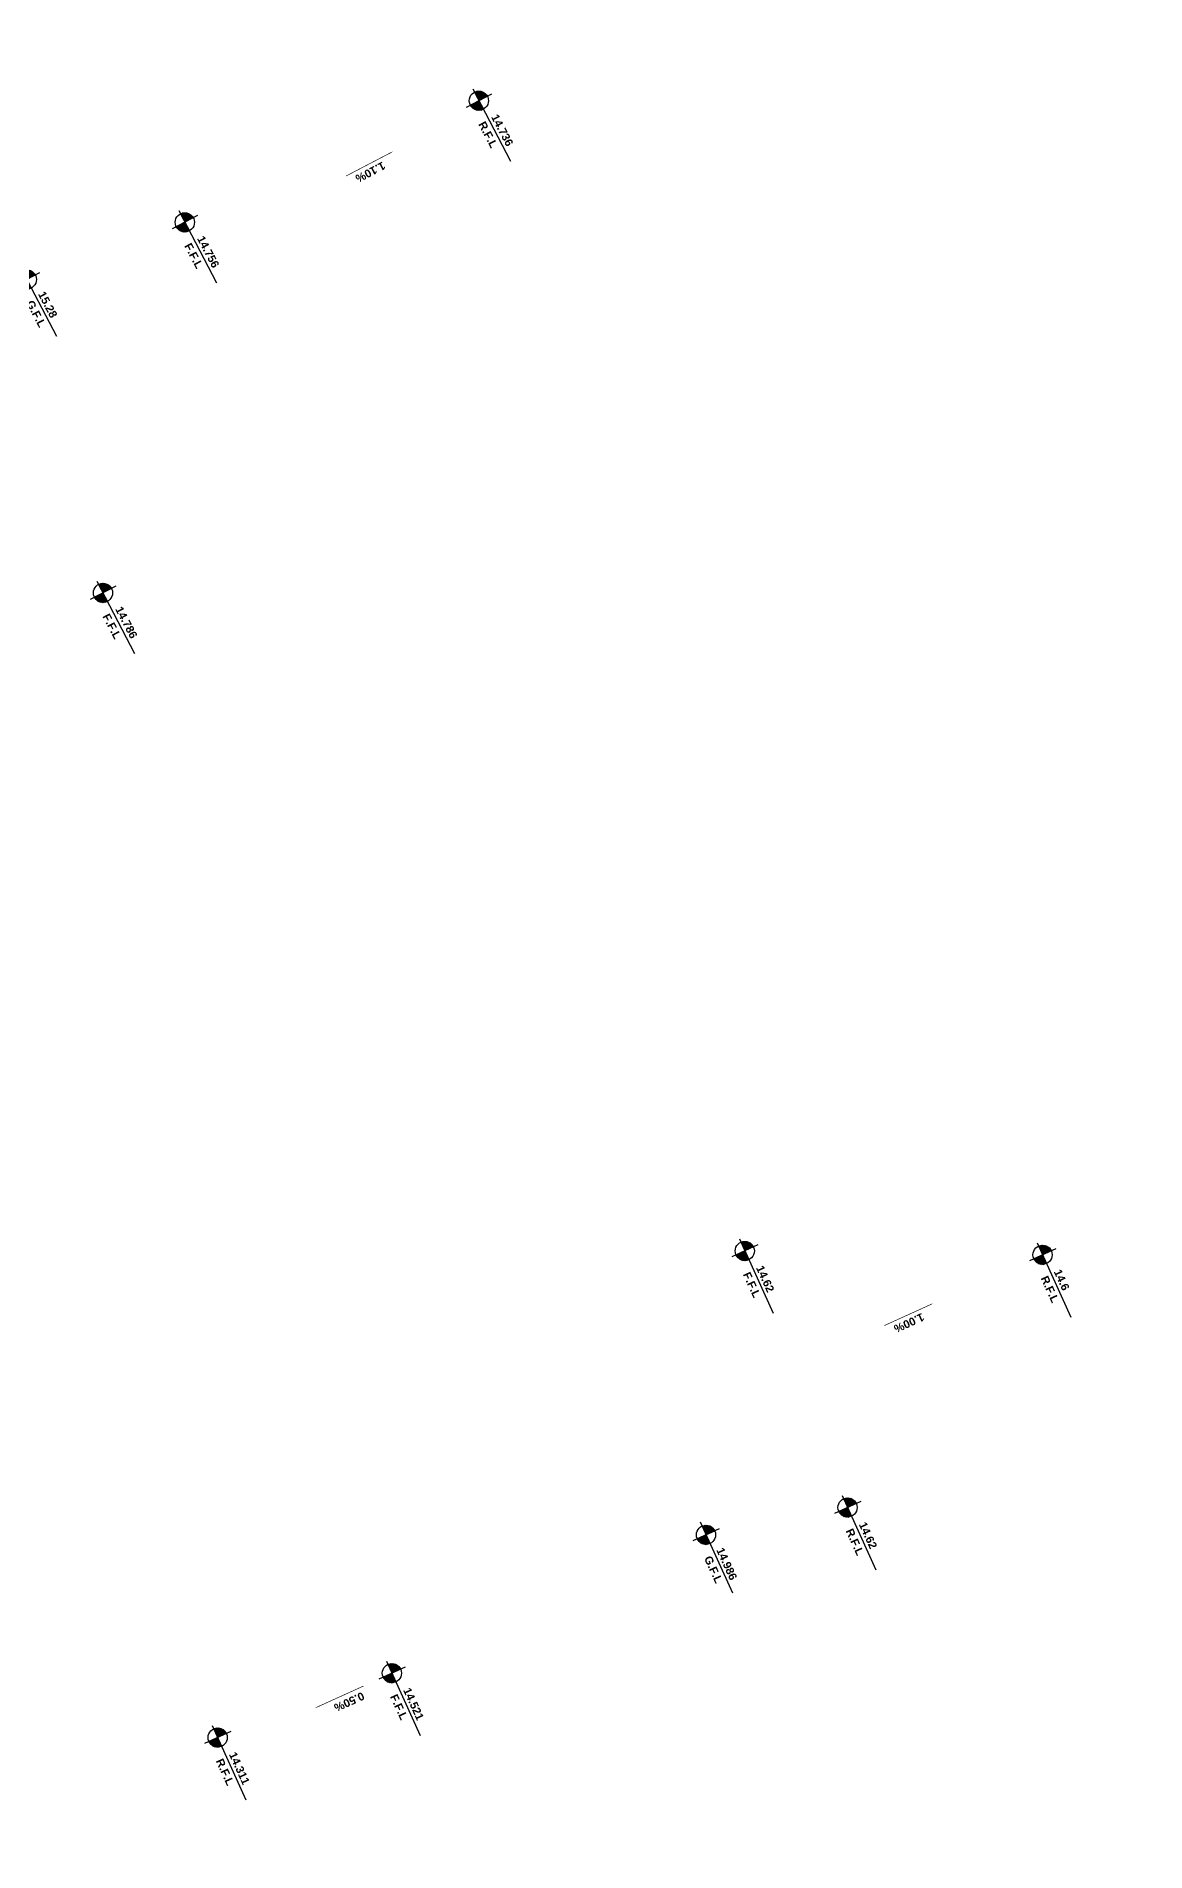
# Model space of a CAD drawing. Extents: x 406735 to 407516, y 2905844 to 2906372.
# Drawn here: x 407234.5 to 407269.1, y 2906097.5 to 2906154.3 of the extents above; entities that cross this region are included whole.
import ezdxf
from ezdxf.enums import TextEntityAlignment as Align

# ---------------------------------------------------------------- set-up
doc = ezdxf.new("R2010")
doc.units = 0
doc.layers.add('L-ANNO-TEXT', color=50, linetype='Continuous')
doc.styles.add('DIM-2_$0$DIM&GRADING 44$0$EN-SB', font='swissb.ttf')
pattern_1 = [(270, (1.583526, 29.824349), (0.01875, -2e-18), [])]
pattern_2 = [(270, (0.700978, 19.924384), (0.01875, -2e-18), [])]
pattern_3 = [(270, (-9e-11, 5.891205), (0.01875, -2e-18), [])]
pattern_4 = [(270, (-1e-10, 0.114149), (0.01875, -2e-18), [])]
pattern_5 = [(270, (0, 14.721613), (0.01875, -2e-18), [])]
pattern_6 = [(270, (9.780362, 12.299384), (0.01875, -2e-18), [])]
pattern_7 = [(270, (-3.513104, 30.464548), (0.01875, -2e-18), [])]
pattern_8 = [(270, (-7.463104, 22.042889), (0.01875, -2e-18), [])]
pattern_9 = [(270, (-2e-10, 6.556696), (0.01875, -2e-18), [])]
pattern_10 = [(270, (-0.415664, 0.77139), (0.01875, -2e-18), [])]
pattern_11 = [(270, (0.11373, 17.277244), (0.01875, -2e-18), [])]
pattern_12 = [(270, (1.161896, 21.658247), (0.01875, -2e-18), [])]

# ---------------------------------------------------------------- blocks, each defined once
blk = doc.blocks.new('*U15')
h = blk.add_hatch()
h.set_pattern_fill('ANSI31', color=256, scale=0.15, angle=225, style=0)
h.set_pattern_definition(pattern_1)
edge = h.paths.add_edge_path()
edge.add_line((1.284, 29.824), (1.584, 29.824))
edge.add_line((1.584, 29.824), (1.584, 30.124))
edge.add_ellipse((1.584, 29.824), major_axis=(-0.212, -0.212), ratio=1, start_angle=225, end_angle=315)
h = blk.add_hatch()
h.set_pattern_fill('ANSI31', color=256, scale=0.15, angle=225, style=0)
h.set_pattern_definition(pattern_1)
edge = h.paths.add_edge_path()
edge.add_ellipse((1.584, 29.824), major_axis=(-0.212, -0.212), ratio=1, start_angle=45, end_angle=135)
edge.add_line((1.884, 29.824), (1.584, 29.824))
edge.add_line((1.584, 29.824), (1.584, 29.524))
h = blk.add_hatch()
h.set_pattern_fill('ANSI31', color=256, scale=0.15, angle=225, style=0)
h.set_pattern_definition(pattern_2)
edge = h.paths.add_edge_path()
edge.add_line((0.401, 19.924), (0.701, 19.924))
edge.add_line((0.701, 19.924), (0.701, 20.224))
edge.add_ellipse((0.701, 19.924), major_axis=(-0.212, -0.212), ratio=1, start_angle=225, end_angle=315)
h = blk.add_hatch()
h.set_pattern_fill('ANSI31', color=256, scale=0.15, angle=225, style=0)
h.set_pattern_definition(pattern_2)
edge = h.paths.add_edge_path()
edge.add_ellipse((0.701, 19.924), major_axis=(-0.212, -0.212), ratio=1, start_angle=45, end_angle=135)
edge.add_line((1.001, 19.924), (0.701, 19.924))
edge.add_line((0.701, 19.924), (0.701, 19.624))
h = blk.add_hatch()
h.set_pattern_fill('ANSI31', color=256, scale=0.15, angle=225, style=0)
h.set_pattern_definition(pattern_5)
edge = h.paths.add_edge_path()
edge.add_line((-0.3, 14.722), (0, 14.722))
edge.add_line((0, 14.722), (0, 15.022))
edge.add_ellipse((0, 14.722), major_axis=(-0.212, -0.212), ratio=1, start_angle=225, end_angle=315)
h = blk.add_hatch()
h.set_pattern_fill('ANSI31', color=256, scale=0.15, angle=225, style=0)
h.set_pattern_definition(pattern_5)
edge = h.paths.add_edge_path()
edge.add_ellipse((0, 14.722), major_axis=(-0.212, -0.212), ratio=1, start_angle=45, end_angle=135)
edge.add_line((0.3, 14.722), (0, 14.722))
edge.add_line((0, 14.722), (0, 14.422))
h = blk.add_hatch()
h.set_pattern_fill('ANSI31', color=256, scale=0.15, angle=225, style=0)
h.set_pattern_definition(pattern_6)
edge = h.paths.add_edge_path()
edge.add_line((9.48, 12.299), (9.78, 12.299))
edge.add_line((9.78, 12.299), (9.78, 12.599))
edge.add_ellipse((9.78, 12.299), major_axis=(-0.212, -0.212), ratio=1, start_angle=225, end_angle=315)
h = blk.add_hatch()
h.set_pattern_fill('ANSI31', color=256, scale=0.15, angle=225, style=0)
h.set_pattern_definition(pattern_6)
edge = h.paths.add_edge_path()
edge.add_ellipse((9.78, 12.299), major_axis=(-0.212, -0.212), ratio=1, start_angle=45, end_angle=135)
edge.add_line((10.08, 12.299), (9.78, 12.299))
edge.add_line((9.78, 12.299), (9.78, 11.999))
h = blk.add_hatch()
h.set_pattern_fill('ANSI31', color=256, scale=0.15, angle=225, style=0)
h.set_pattern_definition(pattern_3)
edge = h.paths.add_edge_path()
edge.add_line((-0.3, 5.891), (0, 5.891))
edge.add_line((0, 5.891), (0, 6.191))
edge.add_ellipse((0, 5.891), major_axis=(-0.212, -0.212), ratio=1, start_angle=225, end_angle=315)
h = blk.add_hatch()
h.set_pattern_fill('ANSI31', color=256, scale=0.15, angle=225, style=0)
h.set_pattern_definition(pattern_3)
edge = h.paths.add_edge_path()
edge.add_ellipse((0, 5.891), major_axis=(-0.212, -0.212), ratio=1, start_angle=45, end_angle=135)
edge.add_line((0.3, 5.891), (0, 5.891))
edge.add_line((0, 5.891), (0, 5.591))
h = blk.add_hatch()
h.set_pattern_fill('ANSI31', color=256, scale=0.15, angle=225, style=0)
h.set_pattern_definition(pattern_4)
edge = h.paths.add_edge_path()
edge.add_line((-0.3, 0.114), (0, 0.114))
edge.add_line((0, 0.114), (0, 0.414))
edge.add_ellipse((0, 0.114), major_axis=(-0.212, -0.212), ratio=1, start_angle=225, end_angle=315)
h = blk.add_hatch()
h.set_pattern_fill('ANSI31', color=256, scale=0.15, angle=225, style=0)
h.set_pattern_definition(pattern_4)
edge = h.paths.add_edge_path()
edge.add_ellipse((0, 0.114), major_axis=(-0.212, -0.212), ratio=1, start_angle=45, end_angle=135)
edge.add_line((0.3, 0.114), (0, 0.114))
edge.add_line((0, 0.114), (0, -0.186))
for p, q in [((1.584, 30.274, 0), (1.584, 29.374, 0)), ((1.171, 29.824, 0), (3.719, 29.824, 0)), ((0.288, 19.924, 0), (2.836, 19.924, 0)), ((0.701, 20.374, 0), (0.701, 19.474, 0)), ((0, 15.172, 0), (0, 14.272, 0)), ((-0.45, 14.722, 0), (1.995, 14.722, 0)), ((9.78, 12.749, 0), (9.78, 11.849, 0)), ((9.368, 12.299, 0), (11.915, 12.299, 0)), ((0, 6.341, 0), (0, 5.441, 0)), ((-0.413, 5.891, 0), (2.135, 5.891, 0)), ((-0.413, 0.114, 0), (2.135, 0.114, 0)), ((0, 0.564, 0), (0, -0.336, 0))]:
    blk.add_line(p, q)
at = {"elevation": 0}
for points in [[(1.75, 25.054, 0.02, 0.02, 0), (1.75, 26.341, 0.1, 0, 0), (1.75, 26.725, 0, 0, 0)], [(0, 4.914, 0.02, 0.02, 0), (0, 3.626, 0.1, 0, 0), (0, 3.242, 0, 0, 0)]]:
    blk.add_lwpolyline(points, format="xyseb", dxfattribs=at)
for centre in [(1.584, 29.824, 0), (0.701, 19.924, 0), (0, 14.722, 0), (9.78, 12.299, 0), (0, 5.891, 0), (0, 0.114, 0)]:
    blk.add_circle(centre, 0.3)
at = {"layer": 'L-ANNO-TEXT', "char_height": 0.25, "attachment_point": 1, "style": 'DIM-2_$0$DIM&GRADING 44$0$EN-SB'}
for s, insert in [('R.F.L', (2.222, 29.713)), ('F.F.L', (1.34, 19.813)), ('G.F.L', (0.639, 14.611)), ('F.F.L', (10.419, 12.188)), ('F.F.L', (0.639, 5.78)), ('R.F.L', (0.639, 0.003))]:
    blk.add_mtext_dynamic_manual_height_columns(s, width=0.67373, gutter_width=12.5, heights=[0], dxfattribs=dict(at, insert=insert))
at = {"layer": 'L-ANNO-TEXT', "style": 'DIM-2_$0$DIM&GRADING 44$0$EN-SB'}
for tag, p in [('L7', (2.206, 29.921, 0)), ('L6', (1.323, 20.021, 0)), ('SIDE-L', (10.403, 12.396, 0)), ('L2', (0.622, 5.988, 0)), ('L1', (0.622, 0.211, 0))]:
    blk.add_attdef(tag, p, '', height=0.25, rotation=360, dxfattribs=at)
for tag, p in [('L5', (1.869, 25.294, 0)), ('L3', (0.142, 3.808, 0))]:
    blk.add_attdef(tag, text='', height=0.25, rotation=270, dxfattribs=at).set_placement(p, align=Align.RIGHT)
at = {"layer": 'L-ANNO-TEXT', "style": 'DIM-2_$0$DIM&GRADING 44$0$EN-SB', "flags": 8}
blk.add_attdef('L4', (0.561, 14.814, 0), '', height=0.25, rotation=0, dxfattribs=at)
blk = doc.blocks.new('*U14')
h = blk.add_hatch()
h.set_pattern_fill('ANSI31', color=256, scale=0.15, angle=225, style=0)
h.set_pattern_definition(pattern_7)
edge = h.paths.add_edge_path()
edge.add_line((-3.813, 30.465), (-3.513, 30.465))
edge.add_line((-3.513, 30.465), (-3.513, 30.765))
edge.add_ellipse((-3.513, 30.465), major_axis=(-0.212, -0.212), ratio=1, start_angle=225, end_angle=315)
h = blk.add_hatch()
h.set_pattern_fill('ANSI31', color=256, scale=0.15, angle=225, style=0)
h.set_pattern_definition(pattern_7)
edge = h.paths.add_edge_path()
edge.add_ellipse((-3.513, 30.465), major_axis=(-0.212, -0.212), ratio=1, start_angle=45, end_angle=135)
edge.add_line((-3.213, 30.465), (-3.513, 30.465))
edge.add_line((-3.513, 30.465), (-3.513, 30.165))
h = blk.add_hatch()
h.set_pattern_fill('ANSI31', color=256, scale=0.15, angle=225, style=0)
h.set_pattern_definition(pattern_8)
edge = h.paths.add_edge_path()
edge.add_line((-7.763, 22.043), (-7.463, 22.043))
edge.add_line((-7.463, 22.043), (-7.463, 22.343))
edge.add_ellipse((-7.463, 22.043), major_axis=(-0.212, -0.212), ratio=1, start_angle=225, end_angle=315)
h = blk.add_hatch()
h.set_pattern_fill('ANSI31', color=256, scale=0.15, angle=225, style=0)
h.set_pattern_definition(pattern_8)
edge = h.paths.add_edge_path()
edge.add_ellipse((-7.463, 22.043), major_axis=(-0.212, -0.212), ratio=1, start_angle=45, end_angle=135)
edge.add_line((-7.163, 22.043), (-7.463, 22.043))
edge.add_line((-7.463, 22.043), (-7.463, 21.743))
h = blk.add_hatch()
h.set_pattern_fill('ANSI31', color=256, scale=0.15, angle=225, style=0)
h.set_pattern_definition(pattern_12)
edge = h.paths.add_edge_path()
edge.add_line((0.862, 21.658), (1.162, 21.658))
edge.add_line((1.162, 21.658), (1.162, 21.958))
edge.add_ellipse((1.162, 21.658), major_axis=(-0.212, -0.212), ratio=1, start_angle=225, end_angle=315)
h = blk.add_hatch()
h.set_pattern_fill('ANSI31', color=256, scale=0.15, angle=225, style=0)
h.set_pattern_definition(pattern_12)
edge = h.paths.add_edge_path()
edge.add_ellipse((1.162, 21.658), major_axis=(-0.212, -0.212), ratio=1, start_angle=45, end_angle=135)
edge.add_line((1.462, 21.658), (1.162, 21.658))
edge.add_line((1.162, 21.658), (1.162, 21.358))
h = blk.add_hatch()
h.set_pattern_fill('ANSI31', color=256, scale=0.15, angle=225, style=0)
h.set_pattern_definition(pattern_11)
edge = h.paths.add_edge_path()
edge.add_line((-0.186, 17.277), (0.114, 17.277))
edge.add_line((0.114, 17.277), (0.114, 17.577))
edge.add_ellipse((0.114, 17.277), major_axis=(-0.212, -0.212), ratio=1, start_angle=225, end_angle=315)
h = blk.add_hatch()
h.set_pattern_fill('ANSI31', color=256, scale=0.15, angle=225, style=0)
h.set_pattern_definition(pattern_11)
edge = h.paths.add_edge_path()
edge.add_ellipse((0.114, 17.277), major_axis=(-0.212, -0.212), ratio=1, start_angle=45, end_angle=135)
edge.add_line((0.414, 17.277), (0.114, 17.277))
edge.add_line((0.114, 17.277), (0.114, 16.977))
h = blk.add_hatch()
h.set_pattern_fill('ANSI31', color=256, scale=0.15, angle=225, style=0)
h.set_pattern_definition(pattern_9)
edge = h.paths.add_edge_path()
edge.add_line((-0.3, 6.557), (0, 6.557))
edge.add_line((0, 6.557), (0, 6.857))
edge.add_ellipse((0, 6.557), major_axis=(-0.212, -0.212), ratio=1, start_angle=225, end_angle=315)
h = blk.add_hatch()
h.set_pattern_fill('ANSI31', color=256, scale=0.15, angle=225, style=0)
h.set_pattern_definition(pattern_9)
edge = h.paths.add_edge_path()
edge.add_ellipse((0, 6.557), major_axis=(-0.212, -0.212), ratio=1, start_angle=45, end_angle=135)
edge.add_line((0.3, 6.557), (0, 6.557))
edge.add_line((0, 6.557), (0, 6.257))
h = blk.add_hatch()
h.set_pattern_fill('ANSI31', color=256, scale=0.15, angle=225, style=0)
h.set_pattern_definition(pattern_10)
edge = h.paths.add_edge_path()
edge.add_line((-0.716, 0.771), (-0.416, 0.771))
edge.add_line((-0.416, 0.771), (-0.416, 1.071))
edge.add_ellipse((-0.416, 0.771), major_axis=(-0.212, -0.212), ratio=1, start_angle=225, end_angle=315)
h = blk.add_hatch()
h.set_pattern_fill('ANSI31', color=256, scale=0.15, angle=225, style=0)
h.set_pattern_definition(pattern_10)
edge = h.paths.add_edge_path()
edge.add_ellipse((-0.416, 0.771), major_axis=(-0.212, -0.212), ratio=1, start_angle=45, end_angle=135)
edge.add_line((-0.116, 0.771), (-0.416, 0.771))
edge.add_line((-0.416, 0.771), (-0.416, 0.471))
for p, q in [((-3.513, 30.915, 0), (-3.513, 30.015, 0)), ((-3.926, 30.465, 0), (-1.378, 30.465, 0)), ((-7.463, 22.493, 0), (-7.463, 21.593, 0)), ((-7.876, 22.043, 0), (-5.328, 22.043, 0)), ((0.749, 21.658, 0), (3.297, 21.658, 0)), ((1.162, 22.108, 0), (1.162, 21.208, 0)), ((0.114, 17.727, 0), (0.114, 16.827, 0)), ((-0.336, 17.277, 0), (2.108, 17.277, 0)), ((0, 7.007, 0), (0, 6.107, 0)), ((-0.413, 6.557, 0), (2.135, 6.557, 0)), ((-0.416, 1.221, 0), (-0.416, 0.321, 0)), ((-0.828, 0.771, 0), (1.719, 0.771, 0))]:
    blk.add_line(p, q)
at = {"elevation": 0}
for points in [[(-3.54, 25.054, 0.02, 0.02, 0), (-3.54, 26.341, 0.1, 0, 0), (-3.54, 26.725, 0, 0, 0)], [(0, 5.583, 0.02, 0.02, 0), (0, 4.296, 0.1, 0, 0), (0, 3.912, 0, 0, 0)]]:
    blk.add_lwpolyline(points, format="xyseb", dxfattribs=at)
for centre in [(-3.513, 30.465, 0), (-7.463, 22.043, 0), (1.162, 21.658, 0), (0.114, 17.277, 0), (0, 6.557, 0), (-0.416, 0.771, 0)]:
    blk.add_circle(centre, 0.3)
at = {"layer": 'L-ANNO-TEXT', "char_height": 0.25, "attachment_point": 1, "style": 'DIM-2_$0$DIM&GRADING 44$0$EN-SB'}
for s, insert in [('R.F.L', (-2.874, 30.354)), ('F.F.L', (-6.824, 21.932)), ('R.F.L', (1.801, 21.547)), ('G.F.L', (0.752, 17.166)), ('F.F.L', (0.639, 6.446)), ('R.F.L', (0.223, 0.66))]:
    blk.add_mtext_dynamic_manual_height_columns(s, width=0.67373, gutter_width=12.5, heights=[0], dxfattribs=dict(at, insert=insert))
at = {"layer": 'L-ANNO-TEXT', "style": 'DIM-2_$0$DIM&GRADING 44$0$EN-SB'}
for tag, p in [('L7', (-2.891, 30.562, 0)), ('L6', (-6.841, 22.14, 0)), ('DUP_B_D', (1.784, 21.755, 0)), ('L2', (0.622, 6.654, 0)), ('L1', (0.207, 0.868, 0))]:
    blk.add_attdef(tag, p, '', height=0.25, rotation=360, dxfattribs=at)
for tag, p in [('L5', (-3.42, 25.294, 0)), ('L3', (0.142, 4.478, 0))]:
    blk.add_attdef(tag, text='', height=0.25, rotation=270, dxfattribs=at).set_placement(p, align=Align.RIGHT)
at = {"layer": 'L-ANNO-TEXT', "style": 'DIM-2_$0$DIM&GRADING 44$0$EN-SB', "flags": 8}
blk.add_attdef('L4', (0.675, 17.37, 0), '', height=0.25, rotation=0, dxfattribs=at)

msp = doc.modelspace()

# ---------------------------------------------------------------- block references
ref = msp.add_blockref('*U15', (407221.147, 2906139.853), dxfattribs=dict(rotation=297.5727644849844))
ref.add_attrib('SIDE-L', '14.786', (407236.95, 2906136.369, 0), dxfattribs={"layer": 'L-ANNO-TEXT', "height": 0.25, "rotation": 297.5728, "style": 'DIM-2_$0$DIM&GRADING 44$0$EN-SB'})
ref.add_attrib('L5', '1.10%', dxfattribs={"layer": 'L-ANNO-TEXT', "height": 0.25, "rotation": 207.5728, "style": 'DIM-2_$0$DIM&GRADING 44$0$EN-SB', "flags": 8}).set_placement((407244.433, 2906149.903, 0), align=Align.RIGHT)
ref.add_attrib('L1', '14.606', (407221.622, 2906139.399, 0), dxfattribs={"layer": 'L-ANNO-TEXT', "height": 0.25, "rotation": 297.5728, "style": 'DIM-2_$0$DIM&GRADING 44$0$EN-SB'})
ref.add_attrib('L2', '14.816', (407226.743, 2906142.073, 0), dxfattribs={"layer": 'L-ANNO-TEXT', "height": 0.25, "rotation": 297.5728, "style": 'DIM-2_$0$DIM&GRADING 44$0$EN-SB'})
ref.add_attrib('L4', '15.28', (407234.538, 2906146.213, 0), dxfattribs={"layer": 'L-ANNO-TEXT', "height": 0.25, "rotation": 297.5728, "style": 'DIM-2_$0$DIM&GRADING 44$0$EN-SB'})
ref.add_attrib('L3', '0.50%', dxfattribs={"layer": 'L-ANNO-TEXT', "height": 0.25, "rotation": 207.5728, "style": 'DIM-2_$0$DIM&GRADING 44$0$EN-SB'}).set_placement((407224.588, 2906141.489, 0), align=Align.RIGHT)
ref.add_attrib('L6', '14.756', (407239.507, 2906147.947, 0), dxfattribs={"layer": 'L-ANNO-TEXT', "height": 0.25, "rotation": 297.5728, "style": 'DIM-2_$0$DIM&GRADING 44$0$EN-SB'})
ref.add_attrib('L7', '14.736', (407248.691, 2906151.747, 0), dxfattribs={"layer": 'L-ANNO-TEXT', "height": 0.25, "rotation": 297.5728, "style": 'DIM-2_$0$DIM&GRADING 44$0$EN-SB'})
ref = msp.add_blockref('*U14', (407239.629, 2906100.419), dxfattribs=dict(rotation=294.3872566125265))
ref.add_attrib('L5', '1.00%', dxfattribs={"layer": 'L-ANNO-TEXT', "height": 0.25, "rotation": 204.3873, "style": 'DIM-2_$0$DIM&GRADING 44$0$EN-SB', "flags": 8}).set_placement((407261.254, 2906113.978, 0), align=Align.RIGHT)
ref.add_attrib('L1', '14.311', (407240.505, 2906100.59, 0), dxfattribs={"layer": 'L-ANNO-TEXT', "height": 0.25, "rotation": 294.3873, "style": 'DIM-2_$0$DIM&GRADING 44$0$EN-SB'})
ref.add_attrib('L2', '14.521', (407245.946, 2906102.6, 0), dxfattribs={"layer": 'L-ANNO-TEXT', "height": 0.25, "rotation": 294.3873, "style": 'DIM-2_$0$DIM&GRADING 44$0$EN-SB'})
ref.add_attrib('L4', '14.986', (407255.727, 2906106.977, 0), dxfattribs={"layer": 'L-ANNO-TEXT', "height": 0.25, "rotation": 294.3873, "style": 'DIM-2_$0$DIM&GRADING 44$0$EN-SB'})
ref.add_attrib('L3', '0.50%', dxfattribs={"layer": 'L-ANNO-TEXT', "height": 0.25, "rotation": 204.3873, "style": 'DIM-2_$0$DIM&GRADING 44$0$EN-SB'}).set_placement((407243.766, 2906102.139, 0), align=Align.RIGHT)
ref.add_attrib('L6', '14.62', (407256.969, 2906115.791, 0), dxfattribs={"layer": 'L-ANNO-TEXT', "height": 0.25, "rotation": 294.3873, "style": 'DIM-2_$0$DIM&GRADING 44$0$EN-SB'})
ref.add_attrib('L7', '14.6', (407266.27, 2906115.671, 0), dxfattribs={"layer": 'L-ANNO-TEXT', "height": 0.25, "rotation": 294.3873, "style": 'DIM-2_$0$DIM&GRADING 44$0$EN-SB'})
ref.add_attrib('DUP_B_D', '14.62', (407260.18, 2906107.777, 0), dxfattribs={"layer": 'L-ANNO-TEXT', "height": 0.25, "rotation": 294.3873, "style": 'DIM-2_$0$DIM&GRADING 44$0$EN-SB'})

doc.saveas('drawing.dxf')
